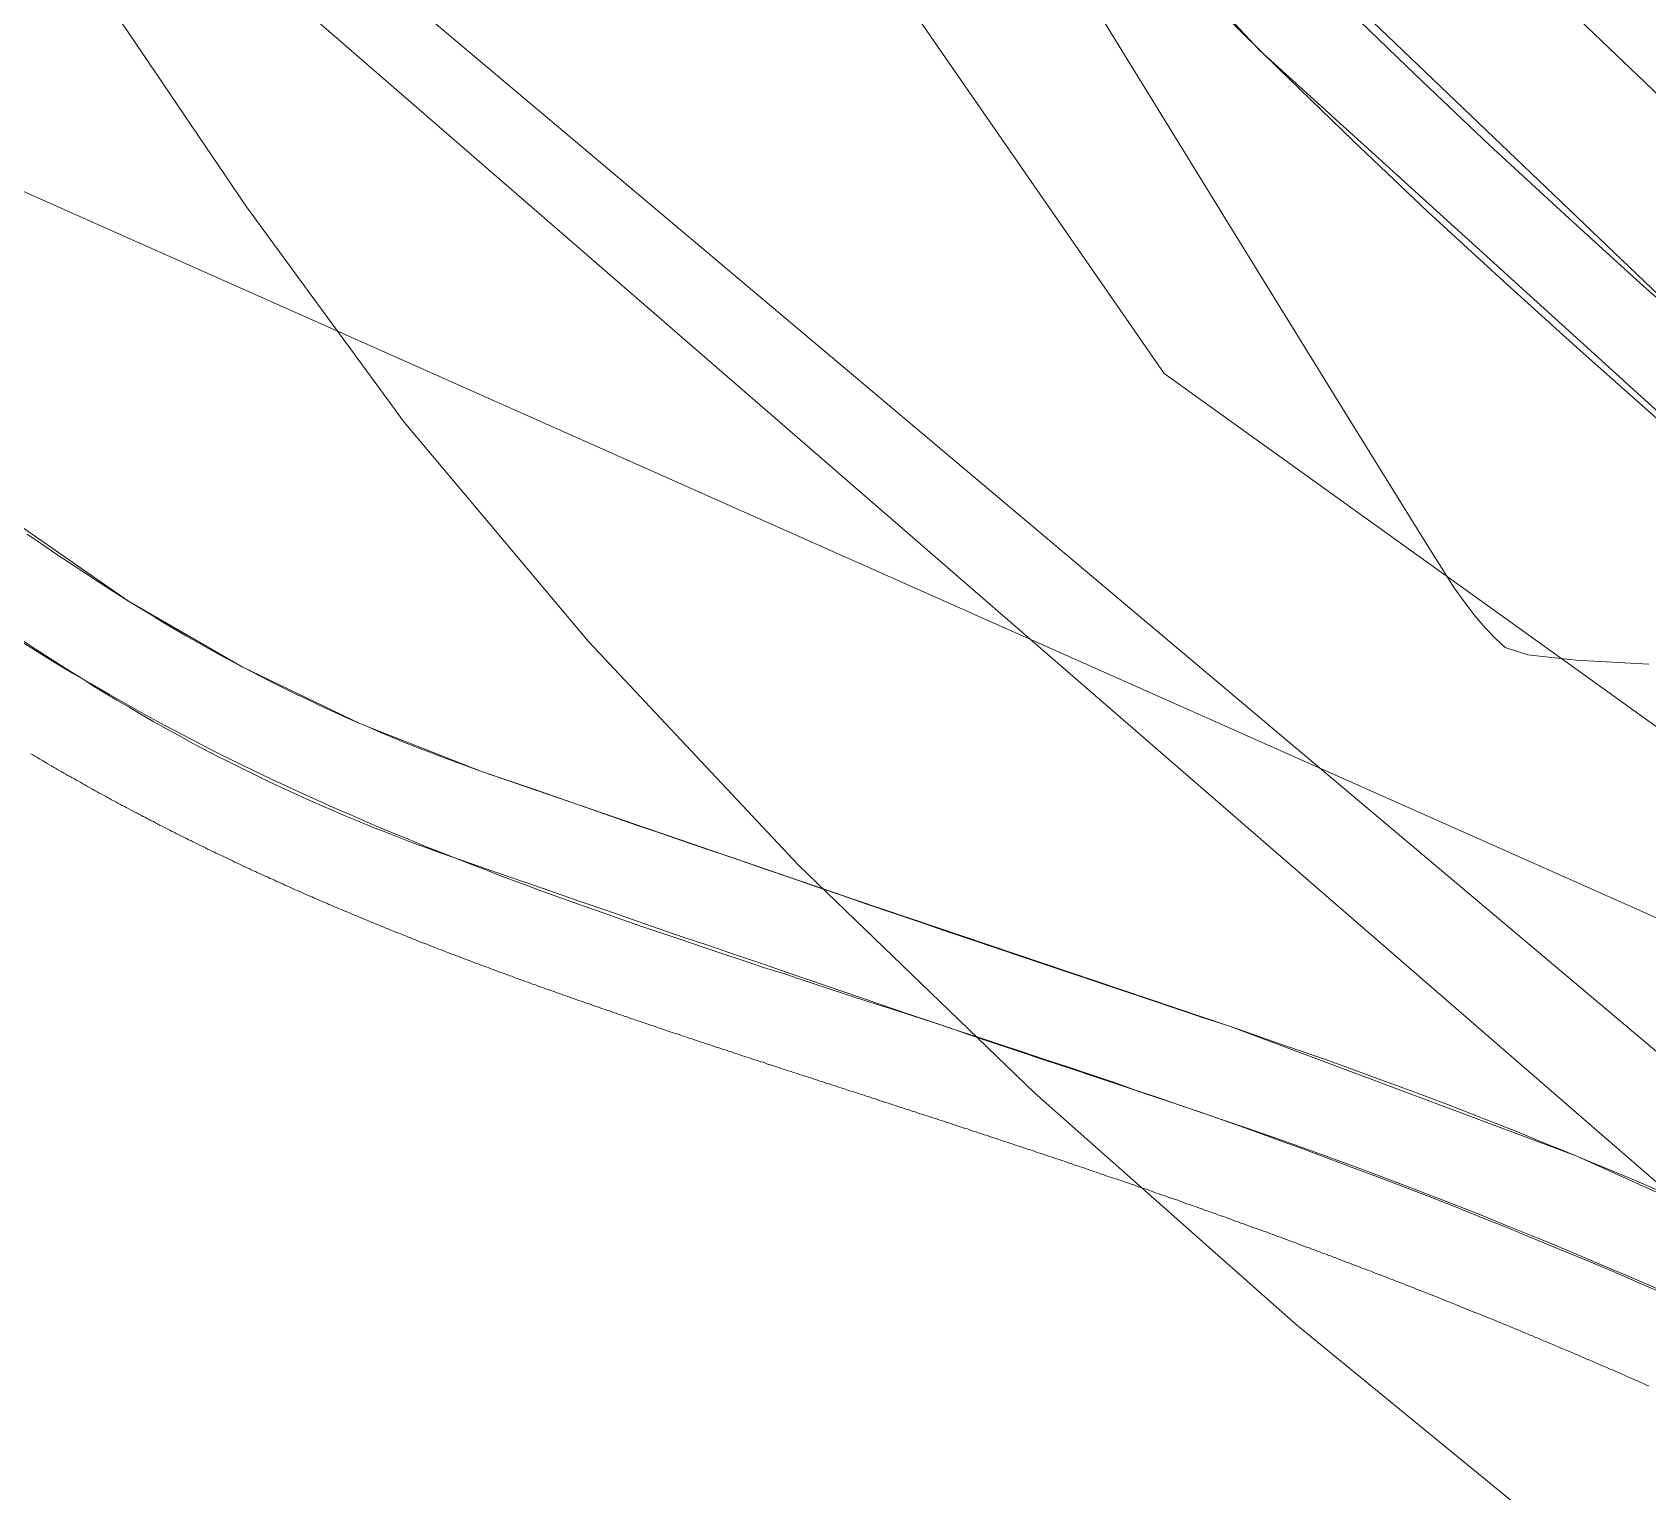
# Model space of a CAD drawing. Header units: metres. Extents: x 532950 to 537618, y 1849954 to 1853119.
# Drawn here: x 534557.8 to 534613.8, y 1851393.5 to 1851444.1 of the extents above; entities that cross this region are included whole.
import ezdxf

# ---------------------------------------------------------------- set-up
doc = ezdxf.new("R2010")
doc.units = ezdxf.units.M
doc.header["$LTSCALE"] = 3.1
for name, color, linetype, lineweight in [('12', 7, 'Continuous', 13), ('26', 7, 'Continuous', 13), ('4', 7, 'Continuous', 13), ('48', 7, 'Continuous', 13), ('52', 7, 'Continuous', 13), ('53', 7, 'Continuous', 13), ('55', 7, 'Continuous', 13), ('58', 7, 'Continuous', 13)]:
    doc.layers.add(name, color=color, linetype=linetype, lineweight=lineweight)

msp = doc.modelspace()

# ---------------------------------------------------------------- linework, layer by layer
at = {"layer": '12'}
for points in [[(534582.61, 1851462.33), (534600.34, 1851443.44), (534619.52, 1851426.03), (534656.66, 1851396.09), (534694.87, 1851367.54), (534703.95, 1851361.65), (534697.79, 1851357.14), (534686.27, 1851357.34), (534648.8, 1851372.25), (534644.19, 1851378.98), (534636.45, 1851388.89), (534634.19, 1851391.54), (534631.69, 1851393.97), (534628.99, 1851396.18), (534626.1, 1851398.13), (534623.05, 1851399.82), (534611.31, 1851405.14), (534599.24, 1851409.65), (534586.31, 1851414.02), (534573.4, 1851418.46), (534569.17, 1851420.12), (534565.07, 1851422.09), (534561.14, 1851424.37), (534553.97, 1851429.34)], [(534598.44, 1851445.33), (534600.98, 1851442.82), (534603.55, 1851440.33), (534606.14, 1851437.87), (534608.77, 1851435.45), (534611.42, 1851433.05), (534614.09, 1851430.68), (534616.8, 1851428.34), (534619.52, 1851426.03), (534622.05, 1851423.92), (534624.58, 1851421.82), (534627.12, 1851419.73), (534629.66, 1851417.64), (534632.2, 1851415.55), (534634.76, 1851413.48), (534637.31, 1851411.41), (534639.88, 1851409.35), (534642.44, 1851407.29), (534645.02, 1851405.24), (534647.59, 1851403.2), (534650.18, 1851401.16)], [(534582.3, 1851415.39), (534581.41, 1851415.69), (534580.52, 1851416), (534579.63, 1851416.31), (534578.74, 1851416.61), (534577.85, 1851416.92), (534576.96, 1851417.23), (534576.07, 1851417.54), (534575.18, 1851417.85), (534574.29, 1851418.15), (534573.4, 1851418.46), (534572.96, 1851418.62), (534572.52, 1851418.78), (534572.07, 1851418.94), (534571.63, 1851419.11), (534571.2, 1851419.28), (534570.76, 1851419.45), (534570.32, 1851419.63), (534569.89, 1851419.81), (534569.46, 1851420), (534569.03, 1851420.18), (534568.6, 1851420.37), (534568.17, 1851420.57), (534567.74, 1851420.77), (534567.32, 1851420.97), (534566.89, 1851421.17), (534566.47, 1851421.38), (534566.05, 1851421.59), (534565.63, 1851421.8), (534565.21, 1851422.02), (534564.8, 1851422.24), (534564.38, 1851422.46), (534563.97, 1851422.69), (534563.56, 1851422.92), (534563.15, 1851423.16), (534562.75, 1851423.39), (534562.34, 1851423.63), (534561.94, 1851423.88), (534561.54, 1851424.12), (534561.14, 1851424.37), (534560.63, 1851424.69), (534560.13, 1851425.02), (534559.62, 1851425.35), (534559.12, 1851425.68), (534558.62, 1851426.01), (534558.12, 1851426.35), (534557.63, 1851426.69)], [(534614.18, 1851403.93), (534613.36, 1851404.28), (534612.54, 1851404.63), (534611.72, 1851404.97), (534610.9, 1851405.31), (534610.08, 1851405.64), (534609.25, 1851405.98), (534608.42, 1851406.3), (534607.6, 1851406.63), (534606.77, 1851406.95), (534605.94, 1851407.26), (534605.1, 1851407.57), (534604.27, 1851407.88), (534603.43, 1851408.19), (534602.6, 1851408.49), (534601.76, 1851408.78), (534600.92, 1851409.07), (534600.08, 1851409.36), (534599.24, 1851409.65), (534598.34, 1851409.94), (534597.45, 1851410.24), (534596.56, 1851410.54), (534595.67, 1851410.84), (534594.77, 1851411.14), (534593.88, 1851411.44), (534592.99, 1851411.75), (534592.1, 1851412.05), (534591.21, 1851412.35), (534590.32, 1851412.65), (534589.42, 1851412.95), (534588.53, 1851413.26), (534587.64, 1851413.56), (534586.75, 1851413.86), (534585.86, 1851414.17), (534584.97, 1851414.47), (534584.08, 1851414.78), (534583.19, 1851415.08), (534582.3, 1851415.39)]]:
    msp.add_lwpolyline(points, dxfattribs=at)
at = {"layer": '26'}
for points in [[(534557.75, 1851419.08), (534557.82, 1851419.04), (534557.89, 1851419), (534557.96, 1851418.96), (534558.04, 1851418.91), (534558.11, 1851418.87), (534558.18, 1851418.83), (534558.25, 1851418.79), (534558.32, 1851418.74), (534558.4, 1851418.7), (534558.47, 1851418.66), (534558.54, 1851418.62), (534558.61, 1851418.58), (534558.68, 1851418.54), (534558.76, 1851418.49), (534558.83, 1851418.45), (534558.9, 1851418.41), (534558.97, 1851418.37), (534559.04, 1851418.33), (534559.12, 1851418.29), (534559.19, 1851418.25), (534559.26, 1851418.21), (534559.33, 1851418.17), (534559.4, 1851418.13), (534559.48, 1851418.08), (534559.55, 1851418.04), (534559.62, 1851418), (534559.69, 1851417.96), (534559.76, 1851417.92), (534559.84, 1851417.88), (534559.91, 1851417.84), (534559.98, 1851417.8), (534560.05, 1851417.76), (534560.12, 1851417.72), (534560.19, 1851417.69), (534560.27, 1851417.65), (534560.34, 1851417.61), (534560.41, 1851417.57), (534560.48, 1851417.53), (534560.55, 1851417.49), (534560.63, 1851417.45), (534560.7, 1851417.41), (534560.77, 1851417.37), (534560.84, 1851417.33), (534560.91, 1851417.29), (534560.99, 1851417.26), (534561.06, 1851417.22), (534561.13, 1851417.18), (534561.2, 1851417.14), (534561.27, 1851417.1), (534561.35, 1851417.06), (534561.42, 1851417.03), (534561.49, 1851416.99), (534561.56, 1851416.95), (534561.63, 1851416.91), (534561.71, 1851416.88), (534561.78, 1851416.84), (534561.85, 1851416.8), (534561.92, 1851416.76), (534562, 1851416.73), (534562.07, 1851416.69), (534562.14, 1851416.65), (534562.21, 1851416.61), (534562.28, 1851416.58), (534562.36, 1851416.54), (534562.43, 1851416.5), (534562.5, 1851416.47), (534562.57, 1851416.43), (534562.64, 1851416.39), (534562.72, 1851416.36), (534562.79, 1851416.32), (534562.86, 1851416.28), (534562.93, 1851416.25), (534563, 1851416.21), (534563.08, 1851416.18), (534563.15, 1851416.14)], [(534563.15, 1851416.14), (534563.22, 1851416.1), (534563.29, 1851416.07), (534563.37, 1851416.03), (534563.44, 1851416), (534563.51, 1851415.96), (534563.58, 1851415.93), (534563.65, 1851415.89), (534563.73, 1851415.86), (534563.8, 1851415.82), (534563.87, 1851415.78), (534563.94, 1851415.75), (534564.02, 1851415.71), (534564.09, 1851415.68), (534564.16, 1851415.64), (534564.23, 1851415.61), (534564.3, 1851415.58), (534564.38, 1851415.54), (534564.45, 1851415.51), (534564.52, 1851415.47), (534564.59, 1851415.44), (534564.67, 1851415.4), (534564.74, 1851415.37), (534564.81, 1851415.33), (534564.88, 1851415.3), (534564.96, 1851415.27), (534565.03, 1851415.23), (534565.1, 1851415.2), (534565.17, 1851415.16), (534565.25, 1851415.13), (534565.32, 1851415.1), (534565.39, 1851415.06), (534565.46, 1851415.03), (534565.54, 1851415), (534565.61, 1851414.96), (534565.68, 1851414.93), (534565.75, 1851414.9), (534565.83, 1851414.86), (534565.9, 1851414.83), (534565.97, 1851414.8), (534566.04, 1851414.76), (534566.12, 1851414.73), (534566.19, 1851414.7), (534566.26, 1851414.66), (534566.33, 1851414.63), (534566.41, 1851414.6), (534566.48, 1851414.57), (534566.55, 1851414.53), (534566.62, 1851414.5), (534566.7, 1851414.47), (534566.77, 1851414.44), (534566.84, 1851414.4), (534566.91, 1851414.37), (534566.99, 1851414.34), (534567.06, 1851414.31), (534567.13, 1851414.28), (534567.21, 1851414.24), (534567.28, 1851414.21), (534567.35, 1851414.18), (534567.42, 1851414.15), (534567.5, 1851414.12), (534567.57, 1851414.08), (534567.64, 1851414.05), (534567.72, 1851414.02), (534567.79, 1851413.99), (534567.86, 1851413.96), (534567.93, 1851413.93), (534568.01, 1851413.9), (534568.08, 1851413.86), (534568.15, 1851413.83), (534568.23, 1851413.8), (534568.3, 1851413.77), (534568.37, 1851413.74), (534568.44, 1851413.71), (534568.52, 1851413.68), (534568.59, 1851413.65), (534568.66, 1851413.62), (534568.74, 1851413.59), (534568.81, 1851413.56), (534568.88, 1851413.52), (534568.96, 1851413.49), (534569.03, 1851413.46), (534569.1, 1851413.43), (534569.18, 1851413.4), (534569.25, 1851413.37), (534569.32, 1851413.34), (534569.39, 1851413.31), (534569.47, 1851413.28), (534569.54, 1851413.25), (534569.61, 1851413.22), (534569.69, 1851413.19), (534569.76, 1851413.16), (534569.83, 1851413.13), (534569.91, 1851413.1), (534569.98, 1851413.07), (534570.05, 1851413.04), (534570.13, 1851413.01), (534570.2, 1851412.98), (534570.27, 1851412.95), (534570.35, 1851412.92), (534570.42, 1851412.89)], [(534570.42, 1851412.89), (534570.49, 1851412.86), (534570.57, 1851412.84), (534570.64, 1851412.81), (534570.71, 1851412.78), (534570.79, 1851412.75), (534570.86, 1851412.72), (534570.94, 1851412.69), (534571.01, 1851412.66), (534571.08, 1851412.63), (534571.16, 1851412.6), (534571.23, 1851412.57), (534571.3, 1851412.54), (534571.38, 1851412.51), (534571.45, 1851412.49), (534571.52, 1851412.46), (534571.6, 1851412.43), (534571.67, 1851412.4), (534571.75, 1851412.37), (534571.82, 1851412.34), (534571.89, 1851412.31), (534571.97, 1851412.29), (534572.04, 1851412.26), (534572.11, 1851412.23), (534572.19, 1851412.2), (534572.26, 1851412.17), (534572.34, 1851412.14), (534572.41, 1851412.12), (534572.48, 1851412.09), (534572.56, 1851412.06), (534572.63, 1851412.03), (534572.71, 1851412), (534572.78, 1851411.97), (534572.85, 1851411.95), (534572.93, 1851411.92), (534573, 1851411.89), (534573.08, 1851411.86), (534573.15, 1851411.83), (534573.23, 1851411.81), (534573.3, 1851411.78), (534573.37, 1851411.75), (534573.45, 1851411.72), (534573.52, 1851411.7), (534573.6, 1851411.67), (534573.67, 1851411.64), (534573.75, 1851411.61), (534573.82, 1851411.58), (534573.89, 1851411.56), (534573.97, 1851411.53), (534574.04, 1851411.5), (534574.12, 1851411.48), (534574.19, 1851411.45), (534574.27, 1851411.42), (534574.34, 1851411.39), (534574.42, 1851411.37), (534574.49, 1851411.34), (534574.56, 1851411.31), (534574.64, 1851411.28), (534574.71, 1851411.26), (534574.79, 1851411.23), (534574.86, 1851411.2), (534574.94, 1851411.18), (534575.01, 1851411.15), (534575.09, 1851411.12), (534575.16, 1851411.09), (534575.24, 1851411.07), (534575.31, 1851411.04), (534575.39, 1851411.01), (534575.46, 1851410.99), (534575.54, 1851410.96), (534575.61, 1851410.93), (534575.69, 1851410.91), (534575.76, 1851410.88), (534575.84, 1851410.85), (534575.91, 1851410.83), (534575.99, 1851410.8), (534576.06, 1851410.77), (534576.14, 1851410.75), (534576.21, 1851410.72), (534576.29, 1851410.69), (534576.36, 1851410.67), (534576.44, 1851410.64), (534576.51, 1851410.61), (534576.59, 1851410.59), (534576.67, 1851410.56), (534576.74, 1851410.53), (534576.82, 1851410.51), (534576.89, 1851410.48), (534576.97, 1851410.45), (534577.04, 1851410.43), (534577.12, 1851410.4), (534577.19, 1851410.38), (534577.27, 1851410.35), (534577.35, 1851410.32), (534577.42, 1851410.3), (534577.5, 1851410.27), (534577.57, 1851410.24), (534577.65, 1851410.22), (534577.72, 1851410.19), (534577.8, 1851410.17), (534577.88, 1851410.14)], [(534577.88, 1851410.14), (534577.95, 1851410.11), (534578.03, 1851410.09), (534578.1, 1851410.06), (534578.18, 1851410.03), (534578.26, 1851410.01), (534578.33, 1851409.98), (534578.41, 1851409.96), (534578.48, 1851409.93), (534578.56, 1851409.9), (534578.64, 1851409.88), (534578.71, 1851409.85), (534578.79, 1851409.83), (534578.86, 1851409.8), (534578.94, 1851409.77), (534579.02, 1851409.75), (534579.09, 1851409.72), (534579.17, 1851409.7), (534579.25, 1851409.67), (534579.32, 1851409.65), (534579.4, 1851409.62), (534579.48, 1851409.59), (534579.55, 1851409.57), (534579.63, 1851409.54), (534579.71, 1851409.52), (534579.78, 1851409.49), (534579.86, 1851409.46), (534579.94, 1851409.44), (534580.01, 1851409.41), (534580.09, 1851409.39), (534580.17, 1851409.36), (534580.24, 1851409.34), (534580.32, 1851409.31), (534580.4, 1851409.28), (534580.48, 1851409.26), (534580.55, 1851409.23), (534580.63, 1851409.21), (534580.71, 1851409.18), (534580.78, 1851409.16), (534580.86, 1851409.13), (534580.94, 1851409.1), (534581.02, 1851409.08), (534581.09, 1851409.05), (534581.17, 1851409.03), (534581.25, 1851409), (534581.33, 1851408.98), (534581.4, 1851408.95), (534581.48, 1851408.92), (534581.56, 1851408.9), (534581.64, 1851408.87), (534581.71, 1851408.85), (534581.79, 1851408.82), (534581.87, 1851408.8), (534581.95, 1851408.77), (534582.02, 1851408.75), (534582.1, 1851408.72), (534582.18, 1851408.69), (534582.26, 1851408.67), (534582.34, 1851408.64), (534582.41, 1851408.62), (534582.49, 1851408.59), (534582.57, 1851408.57), (534582.65, 1851408.54), (534582.73, 1851408.51), (534582.8, 1851408.49), (534582.88, 1851408.46), (534582.96, 1851408.44), (534583.04, 1851408.41), (534583.12, 1851408.39), (534583.2, 1851408.36), (534583.27, 1851408.33), (534583.35, 1851408.31), (534583.43, 1851408.28), (534583.51, 1851408.26), (534583.59, 1851408.23), (534583.67, 1851408.21), (534583.75, 1851408.18), (534583.82, 1851408.15), (534583.9, 1851408.13), (534583.98, 1851408.1), (534584.06, 1851408.08), (534584.14, 1851408.05), (534584.22, 1851408.03), (534584.3, 1851408), (534584.38, 1851407.97), (534584.46, 1851407.95), (534584.54, 1851407.92), (534584.61, 1851407.9), (534584.69, 1851407.87), (534584.77, 1851407.85), (534584.85, 1851407.82), (534584.93, 1851407.79), (534585.01, 1851407.77), (534585.09, 1851407.74), (534585.17, 1851407.72), (534585.25, 1851407.69), (534585.33, 1851407.66), (534585.41, 1851407.64), (534585.49, 1851407.61), (534585.57, 1851407.59), (534585.65, 1851407.56)], [(534585.65, 1851407.56), (534585.73, 1851407.53), (534585.81, 1851407.51), (534585.89, 1851407.48), (534585.97, 1851407.46), (534586.05, 1851407.43), (534586.13, 1851407.4), (534586.21, 1851407.38), (534586.29, 1851407.35), (534586.37, 1851407.33), (534586.45, 1851407.3), (534586.53, 1851407.27), (534586.61, 1851407.25), (534586.69, 1851407.22), (534586.77, 1851407.2), (534586.85, 1851407.17), (534586.93, 1851407.14), (534587.01, 1851407.12), (534587.09, 1851407.09), (534587.17, 1851407.06), (534587.25, 1851407.04), (534587.33, 1851407.01), (534587.42, 1851406.99), (534587.5, 1851406.96), (534587.58, 1851406.93), (534587.66, 1851406.91), (534587.74, 1851406.88), (534587.82, 1851406.85), (534587.9, 1851406.83), (534587.98, 1851406.8), (534588.06, 1851406.77), (534588.15, 1851406.75), (534588.23, 1851406.72), (534588.31, 1851406.69), (534588.39, 1851406.67), (534588.47, 1851406.64), (534588.55, 1851406.61), (534588.63, 1851406.59), (534588.72, 1851406.56), (534588.8, 1851406.53), (534588.88, 1851406.51), (534588.96, 1851406.48), (534589.04, 1851406.45), (534589.13, 1851406.43), (534589.21, 1851406.4), (534589.29, 1851406.37), (534589.37, 1851406.35), (534589.45, 1851406.32), (534589.54, 1851406.29), (534589.62, 1851406.27), (534589.7, 1851406.24), (534589.78, 1851406.21), (534589.87, 1851406.18), (534589.95, 1851406.16), (534590.03, 1851406.13), (534590.11, 1851406.1), (534590.2, 1851406.08), (534590.28, 1851406.05), (534590.36, 1851406.02), (534590.44, 1851405.99), (534590.53, 1851405.97), (534590.61, 1851405.94), (534590.69, 1851405.91), (534590.78, 1851405.88), (534590.86, 1851405.86), (534590.94, 1851405.83), (534591.03, 1851405.8), (534591.11, 1851405.77), (534591.19, 1851405.75), (534591.28, 1851405.72), (534591.36, 1851405.69), (534591.44, 1851405.66), (534591.53, 1851405.64), (534591.61, 1851405.61), (534591.69, 1851405.58), (534591.78, 1851405.55), (534591.86, 1851405.52), (534591.95, 1851405.5), (534592.03, 1851405.47), (534592.11, 1851405.44), (534592.2, 1851405.41), (534592.28, 1851405.38), (534592.37, 1851405.36), (534592.45, 1851405.33), (534592.53, 1851405.3), (534592.62, 1851405.27), (534592.7, 1851405.24), (534592.79, 1851405.22), (534592.87, 1851405.19), (534592.96, 1851405.16), (534593.04, 1851405.13), (534593.13, 1851405.1), (534593.21, 1851405.07), (534593.3, 1851405.04), (534593.38, 1851405.02), (534593.47, 1851404.99), (534593.55, 1851404.96), (534593.64, 1851404.93), (534593.72, 1851404.9), (534593.81, 1851404.87), (534593.89, 1851404.84)], [(534593.89, 1851404.84), (534593.98, 1851404.81), (534594.06, 1851404.79), (534594.15, 1851404.76), (534594.23, 1851404.73), (534594.32, 1851404.7), (534594.41, 1851404.67), (534594.49, 1851404.64), (534594.58, 1851404.61), (534594.66, 1851404.58), (534594.75, 1851404.55), (534594.84, 1851404.52), (534594.92, 1851404.49), (534595.01, 1851404.46), (534595.09, 1851404.43), (534595.18, 1851404.4), (534595.27, 1851404.38), (534595.35, 1851404.35), (534595.44, 1851404.32), (534595.53, 1851404.29), (534595.61, 1851404.26), (534595.7, 1851404.23), (534595.79, 1851404.2), (534595.87, 1851404.17), (534595.96, 1851404.14), (534596.05, 1851404.11), (534596.13, 1851404.08), (534596.22, 1851404.05), (534596.31, 1851404.02), (534596.4, 1851403.99), (534596.48, 1851403.96), (534596.57, 1851403.92), (534596.66, 1851403.89), (534596.75, 1851403.86), (534596.83, 1851403.83), (534596.92, 1851403.8), (534597.01, 1851403.77), (534597.1, 1851403.74), (534597.18, 1851403.71), (534597.27, 1851403.68), (534597.36, 1851403.65), (534597.45, 1851403.62), (534597.54, 1851403.59), (534597.62, 1851403.56), (534597.71, 1851403.52), (534597.8, 1851403.49), (534597.89, 1851403.46), (534597.98, 1851403.43), (534598.07, 1851403.4), (534598.16, 1851403.37), (534598.24, 1851403.34), (534598.33, 1851403.31), (534598.42, 1851403.27), (534598.51, 1851403.24), (534598.6, 1851403.21), (534598.69, 1851403.18), (534598.78, 1851403.15), (534598.87, 1851403.11), (534598.96, 1851403.08), (534599.05, 1851403.05), (534599.14, 1851403.02), (534599.22, 1851402.99), (534599.31, 1851402.95), (534599.4, 1851402.92), (534599.49, 1851402.89), (534599.58, 1851402.86), (534599.67, 1851402.82), (534599.76, 1851402.79), (534599.85, 1851402.76), (534599.94, 1851402.73), (534600.03, 1851402.69), (534600.12, 1851402.66), (534600.21, 1851402.63), (534600.31, 1851402.6), (534600.4, 1851402.56), (534600.49, 1851402.53), (534600.58, 1851402.5), (534600.67, 1851402.46), (534600.76, 1851402.43), (534600.85, 1851402.4), (534600.94, 1851402.36), (534601.03, 1851402.33), (534601.12, 1851402.3), (534601.21, 1851402.26), (534601.31, 1851402.23), (534601.4, 1851402.19), (534601.49, 1851402.16), (534601.58, 1851402.13), (534601.67, 1851402.09), (534601.76, 1851402.06), (534601.85, 1851402.02), (534601.95, 1851401.99), (534602.04, 1851401.96), (534602.13, 1851401.92), (534602.22, 1851401.89), (534602.31, 1851401.85), (534602.41, 1851401.82), (534602.5, 1851401.78), (534602.59, 1851401.75), (534602.68, 1851401.71), (534602.78, 1851401.68)], [(534602.78, 1851401.68), (534602.87, 1851401.64), (534602.96, 1851401.61), (534603.06, 1851401.57), (534603.15, 1851401.54), (534603.24, 1851401.5), (534603.33, 1851401.47), (534603.43, 1851401.43), (534603.52, 1851401.4), (534603.61, 1851401.36), (534603.71, 1851401.33), (534603.8, 1851401.29), (534603.89, 1851401.25), (534603.99, 1851401.22), (534604.08, 1851401.18), (534604.18, 1851401.15), (534604.27, 1851401.11), (534604.36, 1851401.07), (534604.46, 1851401.04), (534604.55, 1851401), (534604.65, 1851400.97), (534604.74, 1851400.93), (534604.83, 1851400.89), (534604.93, 1851400.86), (534605.02, 1851400.82), (534605.12, 1851400.78), (534605.21, 1851400.75), (534605.31, 1851400.71), (534605.4, 1851400.67), (534605.5, 1851400.63), (534605.59, 1851400.6), (534605.69, 1851400.56), (534605.78, 1851400.52), (534605.88, 1851400.48), (534605.97, 1851400.45), (534606.07, 1851400.41), (534606.17, 1851400.37), (534606.26, 1851400.33), (534606.36, 1851400.3), (534606.45, 1851400.26), (534606.55, 1851400.22), (534606.64, 1851400.18), (534606.74, 1851400.14), (534606.84, 1851400.1), (534606.93, 1851400.07), (534607.03, 1851400.03), (534607.13, 1851399.99), (534607.22, 1851399.95), (534607.32, 1851399.91), (534607.42, 1851399.87), (534607.51, 1851399.83), (534607.61, 1851399.79), (534607.71, 1851399.75), (534607.8, 1851399.72), (534607.9, 1851399.68), (534608, 1851399.64), (534608.1, 1851399.6), (534608.19, 1851399.56), (534608.29, 1851399.52), (534608.39, 1851399.48), (534608.49, 1851399.44), (534608.58, 1851399.4), (534608.68, 1851399.36), (534608.78, 1851399.32), (534608.88, 1851399.28), (534608.98, 1851399.24), (534609.07, 1851399.2), (534609.17, 1851399.16), (534609.27, 1851399.12), (534609.37, 1851399.07), (534609.47, 1851399.03), (534609.57, 1851398.99), (534609.67, 1851398.95), (534609.77, 1851398.91), (534609.86, 1851398.87), (534609.96, 1851398.83), (534610.06, 1851398.79), (534610.16, 1851398.74), (534610.26, 1851398.7), (534610.36, 1851398.66), (534610.46, 1851398.62), (534610.56, 1851398.58), (534610.66, 1851398.53), (534610.76, 1851398.49), (534610.86, 1851398.45), (534610.96, 1851398.41), (534611.06, 1851398.37), (534611.16, 1851398.32), (534611.26, 1851398.28), (534611.36, 1851398.24), (534611.46, 1851398.19), (534611.56, 1851398.15), (534611.66, 1851398.11), (534611.76, 1851398.07), (534611.87, 1851398.02), (534611.97, 1851397.98), (534612.07, 1851397.93), (534612.17, 1851397.89), (534612.27, 1851397.85), (534612.37, 1851397.8), (534612.47, 1851397.76)], [(534612.47, 1851397.76), (534612.57, 1851397.72), (534612.68, 1851397.67), (534612.78, 1851397.63), (534612.88, 1851397.58), (534612.98, 1851397.54), (534613.08, 1851397.49), (534613.19, 1851397.45), (534613.29, 1851397.4), (534613.39, 1851397.36), (534613.49, 1851397.31), (534613.6, 1851397.27), (534613.7, 1851397.22), (534613.8, 1851397.18)]]:
    msp.add_lwpolyline(points, dxfattribs=at)
at = {"layer": '4'}
for points in [[(534472.49, 1851527.98), (534680.38, 1851352.93), (534673.95, 1851352.31), (534471.73, 1851527.66)], [(534557.75, 1851419.08), (534557.82, 1851419.04), (534557.89, 1851419), (534557.96, 1851418.96), (534558.04, 1851418.91), (534558.11, 1851418.87), (534558.18, 1851418.83), (534558.25, 1851418.79), (534558.32, 1851418.74), (534558.4, 1851418.7), (534558.47, 1851418.66), (534558.54, 1851418.62), (534558.61, 1851418.58), (534558.68, 1851418.54), (534558.76, 1851418.49), (534558.83, 1851418.45), (534558.9, 1851418.41), (534558.97, 1851418.37), (534559.04, 1851418.33), (534559.12, 1851418.29), (534559.19, 1851418.25), (534559.26, 1851418.21), (534559.33, 1851418.17), (534559.4, 1851418.13), (534559.48, 1851418.08), (534559.55, 1851418.04), (534559.62, 1851418), (534559.69, 1851417.96), (534559.76, 1851417.92), (534559.84, 1851417.88), (534559.91, 1851417.84), (534559.98, 1851417.8), (534560.05, 1851417.76), (534560.12, 1851417.72), (534560.19, 1851417.69), (534560.27, 1851417.65), (534560.34, 1851417.61), (534560.41, 1851417.57), (534560.48, 1851417.53), (534560.55, 1851417.49), (534560.63, 1851417.45), (534560.7, 1851417.41), (534560.77, 1851417.37), (534560.84, 1851417.33), (534560.91, 1851417.29), (534560.99, 1851417.26), (534561.06, 1851417.22), (534561.13, 1851417.18), (534561.2, 1851417.14), (534561.27, 1851417.1), (534561.35, 1851417.06), (534561.42, 1851417.03), (534561.49, 1851416.99), (534561.56, 1851416.95), (534561.63, 1851416.91)], [(534561.63, 1851416.91), (534561.71, 1851416.88), (534561.78, 1851416.84), (534561.85, 1851416.8), (534561.92, 1851416.76), (534562, 1851416.73), (534562.07, 1851416.69), (534562.14, 1851416.65), (534562.21, 1851416.61), (534562.28, 1851416.58), (534562.36, 1851416.54), (534562.43, 1851416.5), (534562.5, 1851416.47), (534562.57, 1851416.43), (534562.64, 1851416.39), (534562.72, 1851416.36), (534562.79, 1851416.32), (534562.86, 1851416.28), (534562.93, 1851416.25), (534563, 1851416.21), (534563.08, 1851416.18), (534563.15, 1851416.14), (534563.22, 1851416.1), (534563.29, 1851416.07), (534563.37, 1851416.03), (534563.44, 1851416), (534563.51, 1851415.96), (534563.58, 1851415.93), (534563.65, 1851415.89), (534563.73, 1851415.86), (534563.8, 1851415.82), (534563.87, 1851415.78), (534563.94, 1851415.75), (534564.02, 1851415.71), (534564.09, 1851415.68), (534564.16, 1851415.64), (534564.23, 1851415.61), (534564.3, 1851415.58), (534564.38, 1851415.54), (534564.45, 1851415.51), (534564.52, 1851415.47), (534564.59, 1851415.44), (534564.67, 1851415.4), (534564.74, 1851415.37), (534564.81, 1851415.33), (534564.88, 1851415.3), (534564.96, 1851415.27), (534565.03, 1851415.23), (534565.1, 1851415.2), (534565.17, 1851415.16), (534565.25, 1851415.13), (534565.32, 1851415.1), (534565.39, 1851415.06), (534565.46, 1851415.03), (534565.54, 1851415), (534565.61, 1851414.96), (534565.68, 1851414.93), (534565.75, 1851414.9), (534565.83, 1851414.86), (534565.9, 1851414.83), (534565.97, 1851414.8), (534566.04, 1851414.76), (534566.12, 1851414.73), (534566.19, 1851414.7), (534566.26, 1851414.66), (534566.33, 1851414.63), (534566.41, 1851414.6), (534566.48, 1851414.57), (534566.55, 1851414.53), (534566.62, 1851414.5), (534566.7, 1851414.47), (534566.77, 1851414.44), (534566.84, 1851414.4), (534566.91, 1851414.37), (534566.99, 1851414.34), (534567.06, 1851414.31), (534567.13, 1851414.28), (534567.21, 1851414.24), (534567.28, 1851414.21), (534567.35, 1851414.18), (534567.42, 1851414.15), (534567.5, 1851414.12), (534567.57, 1851414.08), (534567.64, 1851414.05), (534567.72, 1851414.02), (534567.79, 1851413.99), (534567.86, 1851413.96), (534567.93, 1851413.93), (534568.01, 1851413.9), (534568.08, 1851413.86), (534568.15, 1851413.83), (534568.23, 1851413.8), (534568.3, 1851413.77), (534568.37, 1851413.74), (534568.44, 1851413.71), (534568.52, 1851413.68), (534568.59, 1851413.65), (534568.66, 1851413.62), (534568.74, 1851413.59), (534568.81, 1851413.56), (534568.88, 1851413.52)], [(534568.88, 1851413.52), (534568.96, 1851413.49), (534569.03, 1851413.46), (534569.1, 1851413.43), (534569.18, 1851413.4), (534569.25, 1851413.37), (534569.32, 1851413.34), (534569.39, 1851413.31), (534569.47, 1851413.28), (534569.54, 1851413.25), (534569.61, 1851413.22), (534569.69, 1851413.19), (534569.76, 1851413.16), (534569.83, 1851413.13), (534569.91, 1851413.1), (534569.98, 1851413.07), (534570.05, 1851413.04), (534570.13, 1851413.01), (534570.2, 1851412.98), (534570.27, 1851412.95), (534570.35, 1851412.92), (534570.42, 1851412.89), (534570.49, 1851412.86), (534570.57, 1851412.84), (534570.64, 1851412.81), (534570.71, 1851412.78), (534570.79, 1851412.75), (534570.86, 1851412.72), (534570.94, 1851412.69), (534571.01, 1851412.66), (534571.08, 1851412.63), (534571.16, 1851412.6), (534571.23, 1851412.57), (534571.3, 1851412.54), (534571.38, 1851412.51), (534571.45, 1851412.49), (534571.52, 1851412.46), (534571.6, 1851412.43), (534571.67, 1851412.4), (534571.75, 1851412.37), (534571.82, 1851412.34), (534571.89, 1851412.31), (534571.97, 1851412.29), (534572.04, 1851412.26), (534572.11, 1851412.23), (534572.19, 1851412.2), (534572.26, 1851412.17), (534572.34, 1851412.14), (534572.41, 1851412.12), (534572.48, 1851412.09), (534572.56, 1851412.06), (534572.63, 1851412.03), (534572.71, 1851412), (534572.78, 1851411.97), (534572.85, 1851411.95), (534572.93, 1851411.92), (534573, 1851411.89), (534573.08, 1851411.86), (534573.15, 1851411.83), (534573.23, 1851411.81), (534573.3, 1851411.78), (534573.37, 1851411.75), (534573.45, 1851411.72), (534573.52, 1851411.7), (534573.6, 1851411.67), (534573.67, 1851411.64), (534573.75, 1851411.61), (534573.82, 1851411.58), (534573.89, 1851411.56), (534573.97, 1851411.53), (534574.04, 1851411.5), (534574.12, 1851411.48), (534574.19, 1851411.45), (534574.27, 1851411.42), (534574.34, 1851411.39), (534574.42, 1851411.37), (534574.49, 1851411.34), (534574.56, 1851411.31), (534574.64, 1851411.28), (534574.71, 1851411.26), (534574.79, 1851411.23), (534574.86, 1851411.2), (534574.94, 1851411.18), (534575.01, 1851411.15), (534575.09, 1851411.12), (534575.16, 1851411.09), (534575.24, 1851411.07), (534575.31, 1851411.04), (534575.39, 1851411.01), (534575.46, 1851410.99), (534575.54, 1851410.96), (534575.61, 1851410.93), (534575.69, 1851410.91), (534575.76, 1851410.88), (534575.84, 1851410.85), (534575.91, 1851410.83), (534575.99, 1851410.8), (534576.06, 1851410.77), (534576.14, 1851410.75), (534576.21, 1851410.72), (534576.29, 1851410.69)], [(534576.29, 1851410.69), (534576.36, 1851410.67), (534576.44, 1851410.64), (534576.51, 1851410.61), (534576.59, 1851410.59), (534576.67, 1851410.56), (534576.74, 1851410.53), (534576.82, 1851410.51), (534576.89, 1851410.48), (534576.97, 1851410.45), (534577.04, 1851410.43), (534577.12, 1851410.4), (534577.19, 1851410.38), (534577.27, 1851410.35), (534577.35, 1851410.32), (534577.42, 1851410.3), (534577.5, 1851410.27), (534577.57, 1851410.24), (534577.65, 1851410.22), (534577.72, 1851410.19), (534577.8, 1851410.17), (534577.88, 1851410.14), (534577.95, 1851410.11), (534578.03, 1851410.09), (534578.1, 1851410.06), (534578.18, 1851410.03), (534578.26, 1851410.01), (534578.33, 1851409.98), (534578.41, 1851409.96), (534578.48, 1851409.93), (534578.56, 1851409.9), (534578.64, 1851409.88), (534578.71, 1851409.85), (534578.79, 1851409.83), (534578.86, 1851409.8), (534578.94, 1851409.77), (534579.02, 1851409.75), (534579.09, 1851409.72), (534579.17, 1851409.7), (534579.25, 1851409.67), (534579.32, 1851409.65), (534579.4, 1851409.62), (534579.48, 1851409.59), (534579.55, 1851409.57), (534579.63, 1851409.54), (534579.71, 1851409.52), (534579.78, 1851409.49), (534579.86, 1851409.46), (534579.94, 1851409.44), (534580.01, 1851409.41), (534580.09, 1851409.39), (534580.17, 1851409.36), (534580.24, 1851409.34), (534580.32, 1851409.31), (534580.4, 1851409.28), (534580.48, 1851409.26), (534580.55, 1851409.23), (534580.63, 1851409.21), (534580.71, 1851409.18), (534580.78, 1851409.16), (534580.86, 1851409.13), (534580.94, 1851409.1), (534581.02, 1851409.08), (534581.09, 1851409.05), (534581.17, 1851409.03), (534581.25, 1851409), (534581.33, 1851408.98), (534581.4, 1851408.95), (534581.48, 1851408.92), (534581.56, 1851408.9), (534581.64, 1851408.87), (534581.71, 1851408.85), (534581.79, 1851408.82), (534581.87, 1851408.8), (534581.95, 1851408.77), (534582.02, 1851408.75), (534582.1, 1851408.72), (534582.18, 1851408.69), (534582.26, 1851408.67), (534582.34, 1851408.64), (534582.41, 1851408.62), (534582.49, 1851408.59), (534582.57, 1851408.57), (534582.65, 1851408.54), (534582.73, 1851408.51), (534582.8, 1851408.49), (534582.88, 1851408.46), (534582.96, 1851408.44), (534583.04, 1851408.41), (534583.12, 1851408.39), (534583.2, 1851408.36), (534583.27, 1851408.33), (534583.35, 1851408.31), (534583.43, 1851408.28), (534583.51, 1851408.26), (534583.59, 1851408.23), (534583.67, 1851408.21), (534583.75, 1851408.18), (534583.82, 1851408.15), (534583.9, 1851408.13), (534583.98, 1851408.1)], [(534583.98, 1851408.1), (534584.06, 1851408.08), (534584.14, 1851408.05), (534584.22, 1851408.03), (534584.3, 1851408), (534584.38, 1851407.97), (534584.46, 1851407.95), (534584.54, 1851407.92), (534584.61, 1851407.9), (534584.69, 1851407.87), (534584.77, 1851407.85), (534584.85, 1851407.82), (534584.93, 1851407.79), (534585.01, 1851407.77), (534585.09, 1851407.74), (534585.17, 1851407.72), (534585.25, 1851407.69), (534585.33, 1851407.66), (534585.41, 1851407.64), (534585.49, 1851407.61), (534585.57, 1851407.59), (534585.65, 1851407.56), (534585.73, 1851407.53), (534585.81, 1851407.51), (534585.89, 1851407.48), (534585.97, 1851407.46), (534586.05, 1851407.43), (534586.13, 1851407.4), (534586.21, 1851407.38), (534586.29, 1851407.35), (534586.37, 1851407.33), (534586.45, 1851407.3), (534586.53, 1851407.27), (534586.61, 1851407.25), (534586.69, 1851407.22), (534586.77, 1851407.2), (534586.85, 1851407.17), (534586.93, 1851407.14), (534587.01, 1851407.12), (534587.09, 1851407.09), (534587.17, 1851407.06), (534587.25, 1851407.04), (534587.33, 1851407.01), (534587.42, 1851406.99), (534587.5, 1851406.96), (534587.58, 1851406.93), (534587.66, 1851406.91), (534587.74, 1851406.88), (534587.82, 1851406.85), (534587.9, 1851406.83), (534587.98, 1851406.8), (534588.06, 1851406.77), (534588.15, 1851406.75), (534588.23, 1851406.72), (534588.31, 1851406.69), (534588.39, 1851406.67), (534588.47, 1851406.64), (534588.55, 1851406.61), (534588.63, 1851406.59), (534588.72, 1851406.56), (534588.8, 1851406.53), (534588.88, 1851406.51), (534588.96, 1851406.48), (534589.04, 1851406.45), (534589.13, 1851406.43), (534589.21, 1851406.4), (534589.29, 1851406.37), (534589.37, 1851406.35), (534589.45, 1851406.32), (534589.54, 1851406.29), (534589.62, 1851406.27), (534589.7, 1851406.24), (534589.78, 1851406.21), (534589.87, 1851406.18), (534589.95, 1851406.16), (534590.03, 1851406.13), (534590.11, 1851406.1), (534590.2, 1851406.08), (534590.28, 1851406.05), (534590.36, 1851406.02), (534590.44, 1851405.99), (534590.53, 1851405.97), (534590.61, 1851405.94), (534590.69, 1851405.91), (534590.78, 1851405.88), (534590.86, 1851405.86), (534590.94, 1851405.83), (534591.03, 1851405.8), (534591.11, 1851405.77), (534591.19, 1851405.75), (534591.28, 1851405.72), (534591.36, 1851405.69), (534591.44, 1851405.66), (534591.53, 1851405.64), (534591.61, 1851405.61), (534591.69, 1851405.58), (534591.78, 1851405.55), (534591.86, 1851405.52), (534591.95, 1851405.5), (534592.03, 1851405.47), (534592.11, 1851405.44)], [(534592.11, 1851405.44), (534592.2, 1851405.41), (534592.28, 1851405.38), (534592.37, 1851405.36), (534592.45, 1851405.33), (534592.53, 1851405.3), (534592.62, 1851405.27), (534592.7, 1851405.24), (534592.79, 1851405.22), (534592.87, 1851405.19), (534592.96, 1851405.16), (534593.04, 1851405.13), (534593.13, 1851405.1), (534593.21, 1851405.07), (534593.3, 1851405.04), (534593.38, 1851405.02), (534593.47, 1851404.99), (534593.55, 1851404.96), (534593.64, 1851404.93), (534593.72, 1851404.9), (534593.81, 1851404.87), (534593.89, 1851404.84), (534593.98, 1851404.81), (534594.06, 1851404.79), (534594.15, 1851404.76), (534594.23, 1851404.73), (534594.32, 1851404.7), (534594.41, 1851404.67), (534594.49, 1851404.64), (534594.58, 1851404.61), (534594.66, 1851404.58), (534594.75, 1851404.55), (534594.84, 1851404.52), (534594.92, 1851404.49), (534595.01, 1851404.46), (534595.09, 1851404.43), (534595.18, 1851404.4), (534595.27, 1851404.38), (534595.35, 1851404.35), (534595.44, 1851404.32), (534595.53, 1851404.29), (534595.61, 1851404.26), (534595.7, 1851404.23), (534595.79, 1851404.2), (534595.87, 1851404.17), (534595.96, 1851404.14), (534596.05, 1851404.11), (534596.13, 1851404.08), (534596.22, 1851404.05), (534596.31, 1851404.02), (534596.4, 1851403.99), (534596.48, 1851403.96), (534596.57, 1851403.92), (534596.66, 1851403.89), (534596.75, 1851403.86), (534596.83, 1851403.83), (534596.92, 1851403.8), (534597.01, 1851403.77), (534597.1, 1851403.74), (534597.18, 1851403.71), (534597.27, 1851403.68), (534597.36, 1851403.65), (534597.45, 1851403.62), (534597.54, 1851403.59), (534597.62, 1851403.56), (534597.71, 1851403.52), (534597.8, 1851403.49), (534597.89, 1851403.46), (534597.98, 1851403.43), (534598.07, 1851403.4), (534598.16, 1851403.37), (534598.24, 1851403.34), (534598.33, 1851403.31), (534598.42, 1851403.27), (534598.51, 1851403.24), (534598.6, 1851403.21), (534598.69, 1851403.18), (534598.78, 1851403.15), (534598.87, 1851403.11), (534598.96, 1851403.08), (534599.05, 1851403.05), (534599.14, 1851403.02), (534599.22, 1851402.99), (534599.31, 1851402.95), (534599.4, 1851402.92), (534599.49, 1851402.89), (534599.58, 1851402.86), (534599.67, 1851402.82), (534599.76, 1851402.79), (534599.85, 1851402.76), (534599.94, 1851402.73), (534600.03, 1851402.69), (534600.12, 1851402.66), (534600.21, 1851402.63), (534600.31, 1851402.6), (534600.4, 1851402.56), (534600.49, 1851402.53), (534600.58, 1851402.5), (534600.67, 1851402.46), (534600.76, 1851402.43), (534600.85, 1851402.4)], [(534600.85, 1851402.4), (534600.94, 1851402.36), (534601.03, 1851402.33), (534601.12, 1851402.3), (534601.21, 1851402.26), (534601.31, 1851402.23), (534601.4, 1851402.19), (534601.49, 1851402.16), (534601.58, 1851402.13), (534601.67, 1851402.09), (534601.76, 1851402.06), (534601.85, 1851402.02), (534601.95, 1851401.99), (534602.04, 1851401.96), (534602.13, 1851401.92), (534602.22, 1851401.89), (534602.31, 1851401.85), (534602.41, 1851401.82), (534602.5, 1851401.78), (534602.59, 1851401.75), (534602.68, 1851401.71), (534602.78, 1851401.68), (534602.87, 1851401.64), (534602.96, 1851401.61), (534603.06, 1851401.57), (534603.15, 1851401.54), (534603.24, 1851401.5), (534603.33, 1851401.47), (534603.43, 1851401.43), (534603.52, 1851401.4), (534603.61, 1851401.36), (534603.71, 1851401.33), (534603.8, 1851401.29), (534603.89, 1851401.25), (534603.99, 1851401.22), (534604.08, 1851401.18), (534604.18, 1851401.15), (534604.27, 1851401.11), (534604.36, 1851401.07), (534604.46, 1851401.04), (534604.55, 1851401), (534604.65, 1851400.97), (534604.74, 1851400.93), (534604.83, 1851400.89), (534604.93, 1851400.86), (534605.02, 1851400.82), (534605.12, 1851400.78), (534605.21, 1851400.75), (534605.31, 1851400.71), (534605.4, 1851400.67), (534605.5, 1851400.63), (534605.59, 1851400.6), (534605.69, 1851400.56), (534605.78, 1851400.52), (534605.88, 1851400.48), (534605.97, 1851400.45), (534606.07, 1851400.41), (534606.17, 1851400.37), (534606.26, 1851400.33), (534606.36, 1851400.3), (534606.45, 1851400.26), (534606.55, 1851400.22), (534606.64, 1851400.18), (534606.74, 1851400.14), (534606.84, 1851400.1), (534606.93, 1851400.07), (534607.03, 1851400.03), (534607.13, 1851399.99), (534607.22, 1851399.95), (534607.32, 1851399.91), (534607.42, 1851399.87), (534607.51, 1851399.83), (534607.61, 1851399.79), (534607.71, 1851399.75), (534607.8, 1851399.72), (534607.9, 1851399.68), (534608, 1851399.64), (534608.1, 1851399.6), (534608.19, 1851399.56), (534608.29, 1851399.52), (534608.39, 1851399.48), (534608.49, 1851399.44), (534608.58, 1851399.4), (534608.68, 1851399.36), (534608.78, 1851399.32), (534608.88, 1851399.28), (534608.98, 1851399.24), (534609.07, 1851399.2), (534609.17, 1851399.16), (534609.27, 1851399.12), (534609.37, 1851399.07), (534609.47, 1851399.03), (534609.57, 1851398.99), (534609.67, 1851398.95), (534609.77, 1851398.91), (534609.86, 1851398.87), (534609.96, 1851398.83), (534610.06, 1851398.79), (534610.16, 1851398.74), (534610.26, 1851398.7), (534610.36, 1851398.66)], [(534610.36, 1851398.66), (534610.46, 1851398.62), (534610.56, 1851398.58), (534610.66, 1851398.53), (534610.76, 1851398.49), (534610.86, 1851398.45), (534610.96, 1851398.41), (534611.06, 1851398.37), (534611.16, 1851398.32), (534611.26, 1851398.28), (534611.36, 1851398.24), (534611.46, 1851398.19), (534611.56, 1851398.15), (534611.66, 1851398.11), (534611.76, 1851398.07), (534611.87, 1851398.02), (534611.97, 1851397.98), (534612.07, 1851397.93), (534612.17, 1851397.89), (534612.27, 1851397.85), (534612.37, 1851397.8), (534612.47, 1851397.76), (534612.57, 1851397.72), (534612.68, 1851397.67), (534612.78, 1851397.63), (534612.88, 1851397.58), (534612.98, 1851397.54), (534613.08, 1851397.49), (534613.19, 1851397.45), (534613.29, 1851397.4), (534613.39, 1851397.36), (534613.49, 1851397.31), (534613.6, 1851397.27), (534613.7, 1851397.22), (534613.8, 1851397.18)]]:
    msp.add_lwpolyline(points, dxfattribs=at)
at = {"layer": '48'}
msp.add_lwpolyline([(536135.62, 1851789.72), (535515.37, 1851926.72), (535258.5, 1851965.9), (535022.43, 1852017.88), (534680.95, 1852158.73), (534430.5, 1852265), (534355.97, 1852086.4), (534346.16, 1851984.65), (534462.32, 1851750.84), (534498.61, 1851623.52), (534531.7, 1851526.54), (534597.02, 1851432.26), (534785.89, 1851296.54), (534919.77, 1851224.01), (534977.2, 1851164.91), (535024.78, 1851103.67), (535103, 1851049.67), (535187.68, 1851009.38), (535275.9, 1851002), (535384.77, 1851022.15), (535615.71, 1851282.83), (535719.74, 1851373.89), (535864.1, 1851423.04), (536000.85, 1851463.59)], dxfattribs=at)
at = {"layer": '52'}
msp.add_line((534607.44, 1851448.31), (534620.01, 1851436.27), dxfattribs=at)
at = {"layer": '53'}
msp.add_line((534603.98, 1851444.7), (534616.66, 1851432.56), dxfattribs=at)
at = {"layer": '55'}
msp.add_lwpolyline([(534435.03, 1852302.36), (534325.72, 1852049.19), (534353.84, 1851932.14), (534451.76, 1851760.49), (534494.46, 1851609.32), (534521.83, 1851454.43), (534874.06, 1851297.73), (534980.01, 1851227.29), (535025.25, 1851130.42), (535137.96, 1851046.53), (535351.9, 1851022.3), (535580.64, 1851242.44), (535635.18, 1851288.02), (535713.41, 1851370.26), (536002.4, 1851411.83), (536158.14, 1851571.22), (536125.75, 1851798.92), (536134.25, 1851845.92), (534499.31, 1852312.5)], close=True, dxfattribs=at)
for points in [[(534593.36, 1851447), (534599.08, 1851437.71), (534603.27, 1851430.92), (534605.93, 1851426.63), (534607.06, 1851424.83), (534607.43, 1851424.32), (534607.79, 1851423.85), (534608.14, 1851423.44), (534608.49, 1851423.08), (534608.83, 1851422.76), (534609.61, 1851422.51), (534611.27, 1851422.32), (534613.81, 1851422.19)], [(534721.39, 1851391.34), (534718, 1851391.23), (534713.68, 1851390.85), (534707.34, 1851390.04), (534698.98, 1851388.79), (534688.6, 1851387.11), (534676.2, 1851384.99), (534663.79, 1851382.89), (534653.37, 1851381.25), (534644.94, 1851380.07), (534638.5, 1851379.35), (534634.05, 1851379.09), (534629.98, 1851379.87), (534624.71, 1851382.29), (534618.22, 1851386.33), (534610.51, 1851392), (534601.6, 1851399.29), (534592.52, 1851407.33), (534584.35, 1851415.22), (534577.07, 1851422.97), (534570.69, 1851430.57), (534565.22, 1851438.03), (534560.42, 1851445.12)]]:
    msp.add_lwpolyline(points, dxfattribs=at)
at = {"layer": '58'}
for points in [[(534603.17, 1851445.06), (534605.72, 1851442.6), (534608.29, 1851440.17), (534610.89, 1851437.76), (534613.51, 1851435.39), (534616.16, 1851433.04), (534618.84, 1851430.73), (534621.54, 1851428.44), (534624.06, 1851426.34), (534626.58, 1851424.24), (534629.11, 1851422.15), (534631.64, 1851420.07), (534634.18, 1851418), (534636.72, 1851415.93), (534639.27, 1851413.86), (534641.83, 1851411.81), (534644.39, 1851409.76), (534646.95, 1851407.71), (534649.52, 1851405.68), (534652.09, 1851403.65)], [(534557.28, 1851423.06), (534557.92, 1851422.66), (534558.56, 1851422.26), (534559.2, 1851421.87), (534559.84, 1851421.5), (534560.48, 1851421.13), (534561.12, 1851420.76), (534561.76, 1851420.41), (534562.4, 1851420.06), (534563.04, 1851419.72), (534563.68, 1851419.39), (534564.32, 1851419.06), (534564.97, 1851418.74), (534565.61, 1851418.43), (534566.26, 1851418.12), (534566.91, 1851417.82), (534567.55, 1851417.53), (534568.2, 1851417.23), (534568.86, 1851416.95), (534569.51, 1851416.67), (534570.17, 1851416.39), (534570.82, 1851416.12), (534571.48, 1851415.85), (534572.15, 1851415.59), (534572.81, 1851415.33), (534573.48, 1851415.07), (534574.15, 1851414.81), (534574.82, 1851414.56), (534575.49, 1851414.31), (534576.17, 1851414.07), (534576.85, 1851413.82), (534577.54, 1851413.58), (534578.23, 1851413.34), (534578.92, 1851413.1), (534579.61, 1851412.86), (534580.31, 1851412.63), (534581.01, 1851412.39), (534581.72, 1851412.15), (534582.43, 1851411.92), (534583.14, 1851411.68), (534583.86, 1851411.45), (534584.58, 1851411.21), (534585.31, 1851410.97), (534586.04, 1851410.73), (534586.78, 1851410.49), (534587.52, 1851410.25), (534588.27, 1851410.01), (534589.02, 1851409.77), (534589.77, 1851409.52), (534590.54, 1851409.27), (534591.3, 1851409.02), (534592.07, 1851408.76), (534592.85, 1851408.5), (534593.64, 1851408.24), (534594.43, 1851407.98), (534595.22, 1851407.71), (534596.02, 1851407.43), (534596.83, 1851407.16), (534597.65, 1851406.87), (534598.47, 1851406.59), (534599.29, 1851406.3)], [(534581.28, 1851412.42), (534580.39, 1851412.72), (534579.49, 1851413.03), (534578.6, 1851413.34), (534577.71, 1851413.65), (534576.82, 1851413.95), (534575.93, 1851414.26), (534575.04, 1851414.57), (534574.15, 1851414.88), (534573.26, 1851415.19), (534572.37, 1851415.5), (534571.9, 1851415.66), (534571.44, 1851415.83), (534570.97, 1851416), (534570.51, 1851416.18), (534570.05, 1851416.36), (534569.59, 1851416.54), (534569.13, 1851416.73), (534568.67, 1851416.92), (534568.22, 1851417.11), (534567.76, 1851417.31), (534567.31, 1851417.51), (534566.86, 1851417.71), (534566.41, 1851417.92), (534565.96, 1851418.13), (534565.52, 1851418.35), (534565.07, 1851418.57), (534564.63, 1851418.79), (534564.19, 1851419.01), (534563.75, 1851419.24), (534563.31, 1851419.47), (534562.88, 1851419.71), (534562.45, 1851419.95), (534562.01, 1851420.19), (534561.58, 1851420.44), (534561.16, 1851420.69), (534560.73, 1851420.94), (534560.31, 1851421.19), (534559.89, 1851421.45), (534559.47, 1851421.72), (534558.94, 1851422.05), (534558.42, 1851422.38), (534557.9, 1851422.72), (534557.38, 1851423.06)], [(534614.53, 1851400.34), (534613.73, 1851400.7), (534612.93, 1851401.05), (534612.13, 1851401.39), (534611.32, 1851401.73), (534610.52, 1851402.07), (534609.71, 1851402.4), (534608.9, 1851402.73), (534608.09, 1851403.06), (534607.27, 1851403.38), (534606.46, 1851403.7), (534605.65, 1851404.01), (534604.83, 1851404.32), (534604.01, 1851404.63), (534603.19, 1851404.93), (534602.37, 1851405.23), (534601.54, 1851405.53), (534600.72, 1851405.82), (534599.89, 1851406.11), (534599.07, 1851406.39), (534598.24, 1851406.67), (534597.35, 1851406.97), (534596.45, 1851407.27), (534595.56, 1851407.57), (534594.66, 1851407.87), (534593.77, 1851408.17), (534592.88, 1851408.47), (534591.99, 1851408.77), (534591.09, 1851409.07), (534590.2, 1851409.37), (534589.31, 1851409.68), (534588.41, 1851409.98), (534587.52, 1851410.28), (534586.63, 1851410.59), (534585.74, 1851410.89), (534584.84, 1851411.2), (534583.95, 1851411.5), (534583.06, 1851411.81), (534582.17, 1851412.11), (534581.28, 1851412.42)], [(534599.29, 1851406.3), (534600.13, 1851406), (534600.97, 1851405.69), (534601.82, 1851405.39), (534602.67, 1851405.07), (534603.53, 1851404.75), (534604.4, 1851404.42), (534605.28, 1851404.09), (534606.16, 1851403.75), (534607.05, 1851403.4), (534607.95, 1851403.04), (534608.86, 1851402.68), (534609.77, 1851402.3), (534610.7, 1851401.92), (534611.63, 1851401.53), (534612.57, 1851401.14), (534613.52, 1851400.73), (534614.47, 1851400.31)]]:
    msp.add_lwpolyline(points, dxfattribs=at)

doc.saveas('drawing.dxf')
